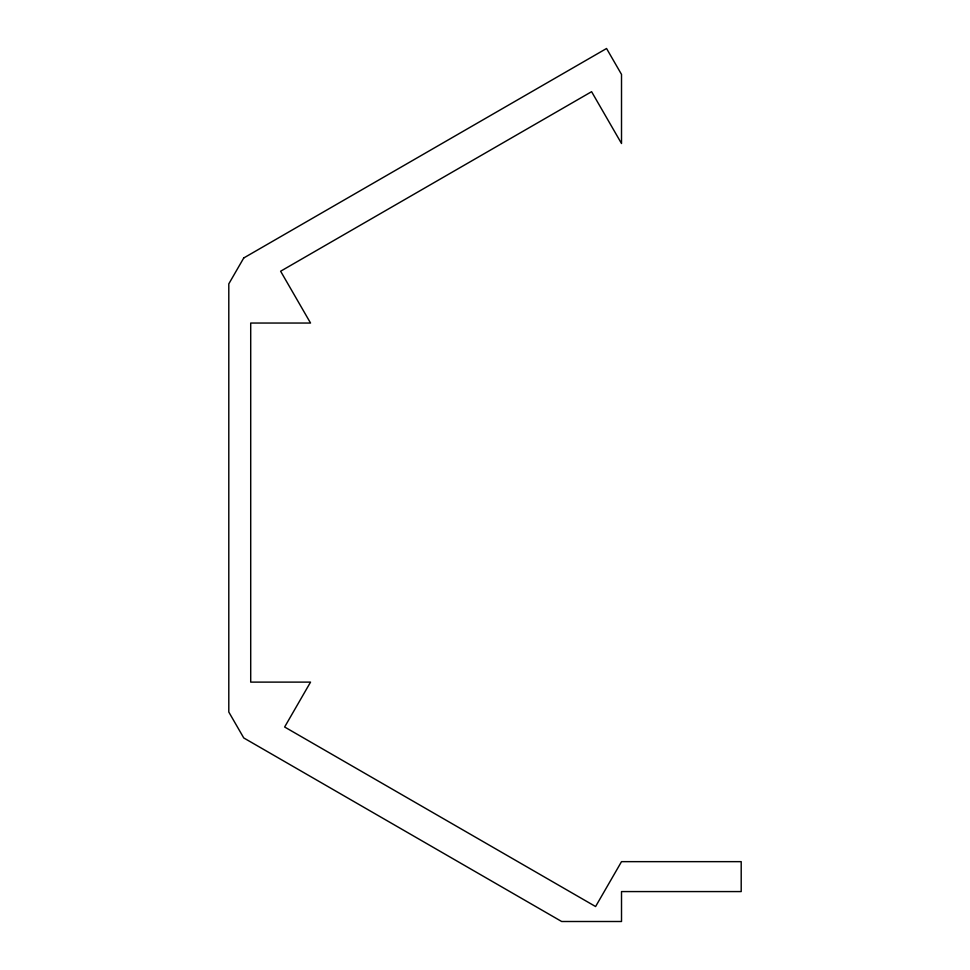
<?xml version="1.0" encoding="UTF-8"?>
<svg xmlns="http://www.w3.org/2000/svg" width="970" height="970" viewBox="0 0 970 970"><rect width="100%" height="100%" fill="white"/><g stroke="black" fill="none" stroke-linecap="round" stroke-linejoin="round"><path stroke-width="1.45" d="M243.761 257.959L228.799 283.87L228.799 712.041L243.761 737.952L561.666 921.5L621.515 921.5L621.515 891.576L741.201 891.576L741.201 861.651L621.515 861.651L595.592 906.538L284.634 727.003L310.546 682.116L250.709 682.116L250.709 323.046L310.546 323.046L280.621 271.224L591.591 91.689L621.515 143.511L621.515 74.411L606.553 48.5L243.761 257.959"/></g></svg>
